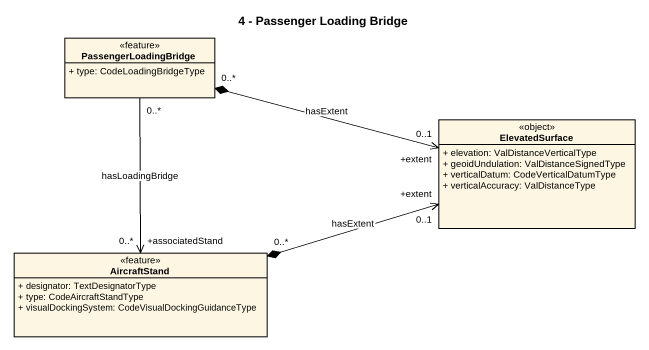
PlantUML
@startuml
title 4 - Passenger Loading Bridge
hide circle
hide empty members
skinparam classAttributeIconSize 0
class PassengerLoadingBridge <<feature>> {
  + type: CodeLoadingBridgeType
}
class ElevatedSurface <<object>> {
  + elevation: ValDistanceVerticalType
  + geoidUndulation: ValDistanceSignedType
  + verticalDatum: CodeVerticalDatumType
  + verticalAccuracy: ValDistanceType
}
class AircraftStand <<feature>> {
  + designator: TextDesignatorType
  + type: CodeAircraftStandType
  + visualDockingSystem: CodeVisualDockingGuidanceType
}
PassengerLoadingBridge "0..*" *-right-> "+extent\n0..1" ElevatedSurface : hasExtent
AircraftStand "+associatedStand\n0..*" <-up- "0..*" PassengerLoadingBridge : hasLoadingBridge
AircraftStand "0..*" *-right-> "+extent\n0..1" ElevatedSurface : hasExtent
@enduml
